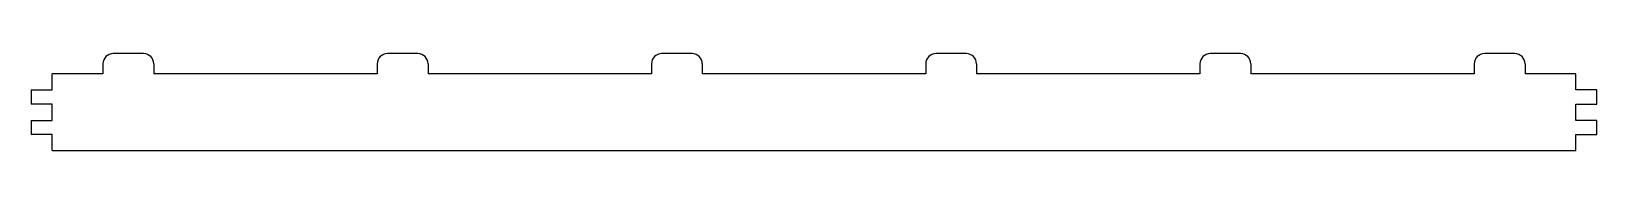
# Model space of a CAD drawing. Header units: millimetres. Extents: x 46 to 354, y -19 to 0.
import ezdxf

# ---------------------------------------------------------------- set-up
doc = ezdxf.new("R2010")
doc.units = ezdxf.units.MM

msp = doc.modelspace()

# ---------------------------------------------------------------- linework, layer by layer
at = {"color": 7, "linetype": 'Continuous', "lineweight": 25}
for p, q in [((68.1, 0), (62.1, 0)), ((122.06, 0), (116.06, 0)), ((176.02, 0), (170.02, 0)), ((229.98, 0), (223.98, 0)), ((283.94, 0), (277.94, 0)), ((337.9, 0), (331.9, 0)), ((60.1, -2), (60.1, -4)), ((70.1, -2), (70.1, -4)), ((114.06, -2), (114.06, -4)), ((124.06, -2), (124.06, -4)), ((168.02, -2), (168.02, -4)), ((178.02, -2), (178.02, -4)), ((221.98, -2), (221.98, -4)), ((231.98, -2), (231.98, -4)), ((275.94, -2), (275.94, -4)), ((285.94, -2), (285.94, -4)), ((329.9, -2), (329.9, -4)), ((339.9, -2), (339.9, -4)), ((60.1, -4), (50.1, -4)), ((50.1, -7.1), (50.1, -4)), ((114.06, -4), (70.1, -4)), ((168.02, -4), (124.06, -4)), ((221.98, -4), (178.02, -4)), ((275.94, -4), (231.98, -4)), ((329.9, -4), (285.94, -4)), ((349.9, -4), (339.9, -4)), ((349.9, -7.1), (349.9, -4)), ((46, -7.1), (50.1, -7.1)), ((46, -7.1), (46, -9.9)), ((354, -7.1), (349.9, -7.1)), ((354, -9.9), (354, -7.1)), ((50.1, -9.9), (46, -9.9)), ((50.1, -13.1), (50.1, -9.9)), ((349.9, -13.1), (349.9, -9.9)), ((349.9, -9.9), (354, -9.9)), ((46, -13.1), (46, -15.9)), ((46, -13.1), (50.1, -13.1)), ((354, -13.1), (349.9, -13.1)), ((354, -15.9), (354, -13.1)), ((50.1, -15.9), (46, -15.9)), ((50.1, -19), (50.1, -15.9)), ((349.9, -19), (349.9, -15.9)), ((349.9, -15.9), (354, -15.9)), ((50.1, -19), (349.9, -19))]:
    msp.add_line(p, q, dxfattribs=at)
for centre, start, end in [((62.1, -2), 90, 180), ((68.1, -2), 0, 90), ((116.06, -2), 90, 180), ((122.06, -2), 0, 90), ((170.02, -2), 90, 180), ((176.02, -2), 0, 90), ((223.98, -2), 90, 180), ((229.98, -2), 0, 90), ((277.94, -2), 90, 180), ((283.94, -2), 0, 90), ((331.9, -2), 90, 180), ((337.9, -2), 0, 90)]:
    msp.add_arc(centre, 2, start, end, dxfattribs=at)

doc.saveas('drawing.dxf')
